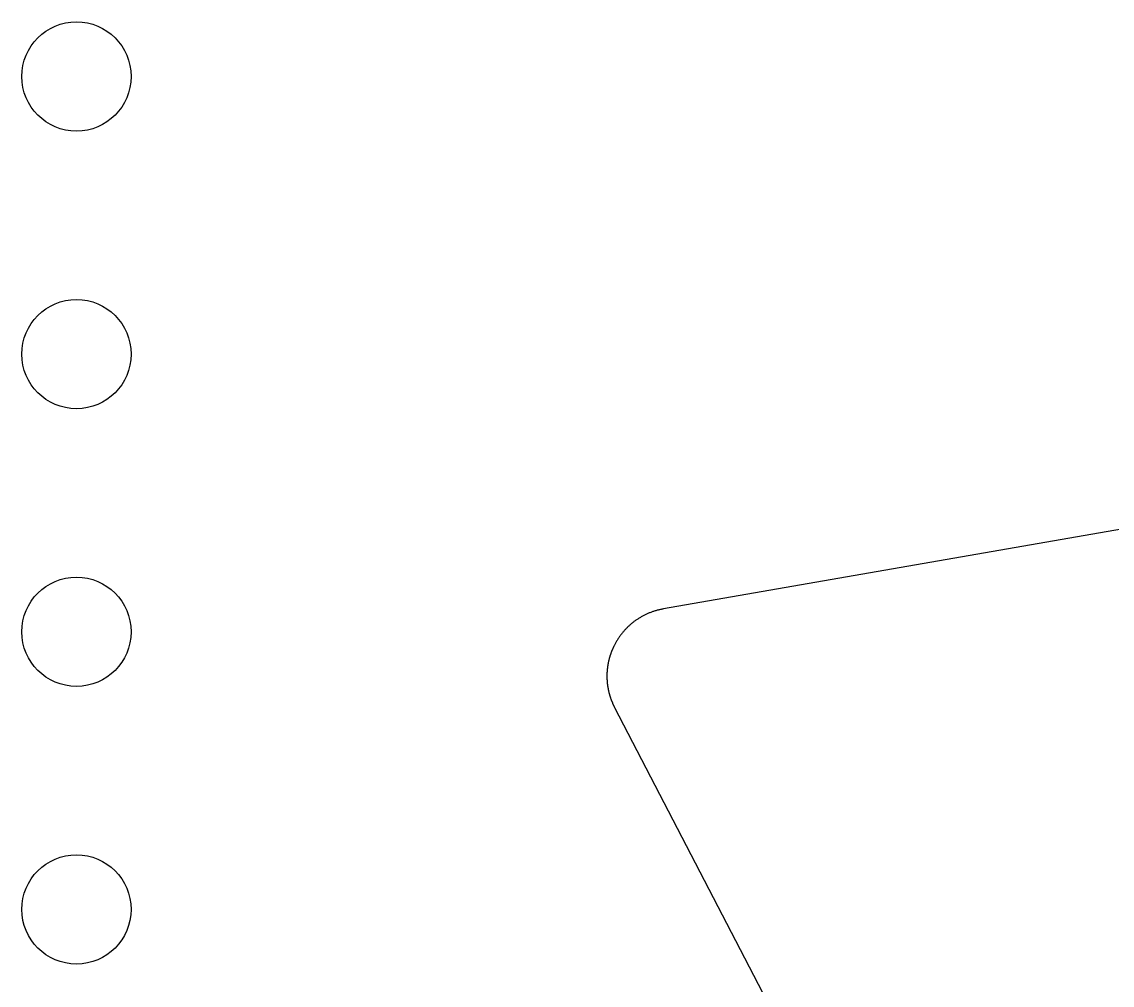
# Model space of a CAD drawing. Header units: millimetres. Extents: x 70 to 130, y -130 to -70.
# Drawn here: x 107.12 to 117.1, y -108.31 to -99.5 of the extents above; entities that cross this region are included whole.
import ezdxf

# ---------------------------------------------------------------- set-up
doc = ezdxf.new("R2010")
doc.units = ezdxf.units.MM
doc.layers.add('Edge.Cuts', color=254, linetype='CONTINUOUS', true_color=0xd0d2cd)

msp = doc.modelspace()

# ---------------------------------------------------------------- linework, layer by layer
at = {"layer": 'Edge.Cuts', "linetype": 'CONTINUOUS'}
for p, q in [((128.122704, -102.233293), (112.993318, -104.871081)), ((112.876843, -104.90296), (112.870276, -104.9055)), ((112.883443, -104.900493), (112.876843, -104.90296)), ((112.890076, -104.898099), (112.883443, -104.900493)), ((112.896742, -104.895778), (112.890076, -104.898099)), ((112.903441, -104.893531), (112.896742, -104.895778)), ((112.910172, -104.891357), (112.903441, -104.893531)), ((112.916934, -104.889257), (112.910172, -104.891357)), ((112.923728, -104.88723), (112.916934, -104.889257)), ((112.930553, -104.885278), (112.923728, -104.88723)), ((112.937408, -104.883401), (112.930553, -104.885278)), ((112.944294, -104.881598), (112.937408, -104.883401)), ((112.951209, -104.879869), (112.944294, -104.881598)), ((112.958155, -104.878216), (112.951209, -104.879869)), ((112.96513, -104.876638), (112.958155, -104.878216)), ((112.972134, -104.875135), (112.96513, -104.876638)), ((112.979167, -104.873708), (112.972134, -104.875135)), ((112.986228, -104.872356), (112.979167, -104.873708)), ((112.993318, -104.871081), (112.986228, -104.872356)), ((112.707389, -105.000584), (112.701962, -105.005044)), ((112.712865, -104.996188), (112.707389, -105.000584)), ((112.718388, -104.991855), (112.712865, -104.996188)), ((112.723958, -104.987587), (112.718388, -104.991855)), ((112.729574, -104.983385), (112.723958, -104.987587)), ((112.735237, -104.979247), (112.729574, -104.983385)), ((112.740945, -104.975176), (112.735237, -104.979247)), ((112.746697, -104.97117), (112.740945, -104.975176)), ((112.752494, -104.967232), (112.746697, -104.97117)), ((112.758334, -104.96336), (112.752494, -104.967232)), ((112.764217, -104.959556), (112.758334, -104.96336)), ((112.770142, -104.955819), (112.764217, -104.959556)), ((112.776109, -104.952151), (112.770142, -104.955819)), ((112.782118, -104.948551), (112.776109, -104.952151)), ((112.788167, -104.94502), (112.782118, -104.948551)), ((112.794256, -104.941557), (112.788167, -104.94502)), ((112.800385, -104.938164), (112.794256, -104.941557)), ((112.806553, -104.934841), (112.800385, -104.938164)), ((112.812759, -104.931588), (112.806553, -104.934841)), ((112.819004, -104.928405), (112.812759, -104.931588)), ((112.825286, -104.925292), (112.819004, -104.928405)), ((112.831606, -104.92225), (112.825286, -104.925292)), ((112.837962, -104.91928), (112.831606, -104.92225)), ((112.844354, -104.91638), (112.837962, -104.91928)), ((112.850782, -104.913552), (112.844354, -104.91638)), ((112.857245, -104.910796), (112.850782, -104.913552)), ((112.863743, -104.908112), (112.857245, -104.910796)), ((112.870276, -104.9055), (112.863743, -104.908112)), ((112.608899, -105.101156), (112.604576, -105.106769)), ((112.613284, -105.095594), (112.608899, -105.101156)), ((112.61773, -105.090084), (112.613284, -105.095594)), ((112.622235, -105.084627), (112.61773, -105.090084)), ((112.6268, -105.079224), (112.622235, -105.084627)), ((112.631424, -105.073875), (112.6268, -105.079224)), ((112.636106, -105.06858), (112.631424, -105.073875)), ((112.640845, -105.063342), (112.636106, -105.06858)), ((112.645642, -105.058159), (112.640845, -105.063342)), ((112.650494, -105.053034), (112.645642, -105.058159)), ((112.655402, -105.047966), (112.650494, -105.053034)), ((112.660365, -105.042956), (112.655402, -105.047966)), ((112.665382, -105.038005), (112.660365, -105.042956)), ((112.670452, -105.033114), (112.665382, -105.038005)), ((112.675575, -105.028282), (112.670452, -105.033114)), ((112.680751, -105.023511), (112.675575, -105.028282)), ((112.685978, -105.018802), (112.680751, -105.023511)), ((112.691256, -105.014154), (112.685978, -105.018802)), ((112.696584, -105.009568), (112.691256, -105.014154)), ((112.701962, -105.005044), (112.696584, -105.009568)), ((112.544253, -105.20288), (112.541065, -105.209236)), ((112.547512, -105.196561), (112.544253, -105.20288)), ((112.550841, -105.190278), (112.547512, -105.196561)), ((112.554241, -105.184035), (112.550841, -105.190278)), ((112.557711, -105.17783), (112.554241, -105.184035)), ((112.56125, -105.171666), (112.557711, -105.17783)), ((112.564857, -105.165543), (112.56125, -105.171666)), ((112.568532, -105.159462), (112.564857, -105.165543)), ((112.572275, -105.153424), (112.568532, -105.159462)), ((112.576085, -105.147429), (112.572275, -105.153424)), ((112.579961, -105.14148), (112.576085, -105.147429)), ((112.583903, -105.135576), (112.579961, -105.14148)), ((112.58791, -105.129718), (112.583903, -105.135576)), ((112.591981, -105.123908), (112.58791, -105.129718)), ((112.596116, -105.118146), (112.591981, -105.123908)), ((112.600315, -105.112433), (112.596116, -105.118146)), ((112.604576, -105.106769), (112.600315, -105.112433)), ((112.504161, -105.301502), (112.503117, -105.304892)), ((112.505224, -105.298117), (112.504161, -105.301502)), ((112.506307, -105.294739), (112.505224, -105.298117)), ((112.507408, -105.291365), (112.506307, -105.294739)), ((112.508529, -105.287998), (112.507408, -105.291365)), ((112.509669, -105.284635), (112.508529, -105.287998)), ((112.510828, -105.28128), (112.509669, -105.284635)), ((112.512007, -105.27793), (112.510828, -105.28128)), ((112.513204, -105.274588), (112.512007, -105.27793)), ((112.51442, -105.27125), (112.513204, -105.274588)), ((112.515655, -105.267921), (112.51442, -105.27125)), ((112.516909, -105.264597), (112.515655, -105.267921)), ((112.518182, -105.26128), (112.516909, -105.264597)), ((112.519473, -105.25797), (112.518182, -105.26128)), ((112.520783, -105.254667), (112.519473, -105.25797)), ((112.522112, -105.251372), (112.520783, -105.254667)), ((112.52346, -105.248083), (112.522112, -105.251372)), ((112.524826, -105.244802), (112.52346, -105.248083)), ((112.526211, -105.241529), (112.524826, -105.244802)), ((112.527614, -105.238263), (112.526211, -105.241529)), ((112.529035, -105.235005), (112.527614, -105.238263)), ((112.530475, -105.231755), (112.529035, -105.235005)), ((112.531934, -105.228513), (112.530475, -105.231755)), ((112.53341, -105.225279), (112.531934, -105.228513)), ((112.534905, -105.222054), (112.53341, -105.225279)), ((112.536418, -105.218836), (112.534905, -105.222054)), ((112.537949, -105.215628), (112.536418, -105.218836)), ((112.539498, -105.212427), (112.537949, -105.215628)), ((112.541065, -105.209236), (112.539498, -105.212427)), ((112.481826, -105.40152), (112.481352, -105.405016)), ((112.482319, -105.398028), (112.481826, -105.40152)), ((112.482832, -105.394536), (112.482319, -105.398028)), ((112.483365, -105.391049), (112.482832, -105.394536)), ((112.483919, -105.387562), (112.483365, -105.391049)), ((112.484492, -105.384079), (112.483919, -105.387562)), ((112.485085, -105.380597), (112.484492, -105.384079)), ((112.485697, -105.377119), (112.485085, -105.380597)), ((112.48633, -105.373643), (112.485697, -105.377119)), ((112.486982, -105.370171), (112.48633, -105.373643)), ((112.487655, -105.3667), (112.486982, -105.370171)), ((112.488347, -105.363234), (112.487655, -105.3667)), ((112.489059, -105.35977), (112.488347, -105.363234)), ((112.48979, -105.35631), (112.489059, -105.35977)), ((112.490541, -105.352853), (112.48979, -105.35631)), ((112.491312, -105.3494), (112.490541, -105.352853)), ((112.492103, -105.34595), (112.491312, -105.3494)), ((112.492913, -105.342506), (112.492103, -105.34595)), ((112.493743, -105.339063), (112.492913, -105.342506)), ((112.494593, -105.335626), (112.493743, -105.339063)), ((112.495462, -105.332192), (112.494593, -105.335626)), ((112.496351, -105.328764), (112.495462, -105.332192)), ((112.497259, -105.325339), (112.496351, -105.328764)), ((112.498187, -105.32192), (112.497259, -105.325339)), ((112.499134, -105.318504), (112.498187, -105.32192)), ((112.5001, -105.315094), (112.499134, -105.318504)), ((112.501087, -105.311688), (112.5001, -105.315094)), ((112.502092, -105.308288), (112.501087, -105.311688)), ((112.503117, -105.304892), (112.502092, -105.308288)), ((112.475996, -105.482178), (112.475983, -105.485688)), ((112.475983, -105.485688), (112.47599, -105.489199)), ((112.47599, -105.489199), (112.476017, -105.492707)), ((112.476029, -105.478666), (112.475996, -105.482178)), ((112.476017, -105.492707), (112.476064, -105.496217)), ((112.476082, -105.475156), (112.476029, -105.478666)), ((112.476064, -105.496217), (112.47613, -105.499724)), ((112.476156, -105.471644), (112.476082, -105.475156)), ((112.47613, -105.499724), (112.476217, -105.503232)), ((112.476249, -105.468133), (112.476156, -105.471644)), ((112.476217, -105.503232), (112.476324, -105.506737)), ((112.476362, -105.46462), (112.476249, -105.468133)), ((112.476495, -105.46111), (112.476362, -105.46462)), ((112.476649, -105.457597), (112.476495, -105.46111)), ((112.476822, -105.454087), (112.476649, -105.457597)), ((112.477016, -105.450575), (112.476822, -105.454087)), ((112.477229, -105.447066), (112.477016, -105.450575)), ((112.477463, -105.443555), (112.477229, -105.447066)), ((112.477716, -105.440047), (112.477463, -105.443555)), ((112.47799, -105.436537), (112.477716, -105.440047)), ((112.478283, -105.433031), (112.47799, -105.436537)), ((112.478597, -105.429523), (112.478283, -105.433031)), ((112.478931, -105.426019), (112.478597, -105.429523)), ((112.479284, -105.422514), (112.478931, -105.426019)), ((112.479658, -105.419012), (112.479284, -105.422514)), ((112.480052, -105.415509), (112.479658, -105.419012)), ((112.480465, -105.41201), (112.480052, -105.415509)), ((112.480899, -105.408511), (112.480465, -105.41201)), ((112.481352, -105.405016), (112.480899, -105.408511)), ((112.476324, -105.506737), (112.476451, -105.510243)), ((112.476451, -105.510243), (112.476598, -105.513745)), ((112.476598, -105.513745), (112.476765, -105.517249)), ((112.476765, -105.517249), (112.476952, -105.520749)), ((112.476952, -105.520749), (112.477159, -105.52425)), ((112.477159, -105.52425), (112.477386, -105.527747)), ((112.477386, -105.527747), (112.477633, -105.531244)), ((112.477633, -105.531244), (112.4779, -105.534738)), ((112.4779, -105.534738), (112.478187, -105.538232)), ((112.478187, -105.538232), (112.478493, -105.541722)), ((112.478493, -105.541722), (112.47882, -105.545213)), ((112.47882, -105.545213), (112.479167, -105.548699)), ((112.479167, -105.548699), (112.479533, -105.552185)), ((112.479533, -105.552185), (112.479919, -105.555667)), ((112.479919, -105.555667), (112.480326, -105.559149)), ((112.480326, -105.559149), (112.480752, -105.562626)), ((112.480752, -105.562626), (112.481198, -105.566103)), ((112.481198, -105.566103), (112.481664, -105.569575)), ((112.481664, -105.569575), (112.48215, -105.573047)), ((112.48215, -105.573047), (112.482656, -105.576514)), ((112.482656, -105.576514), (112.483181, -105.579981)), ((112.483181, -105.579981), (112.483726, -105.583442)), ((112.483726, -105.583442), (112.484292, -105.586904)), ((112.484292, -105.586904), (112.484877, -105.590359)), ((112.484877, -105.590359), (112.485482, -105.593814)), ((112.485482, -105.593814), (112.486106, -105.597264)), ((112.486106, -105.597264), (112.486751, -105.600713)), ((112.486751, -105.600713), (112.487415, -105.604156)), ((112.487415, -105.604156), (112.488099, -105.607598)), ((112.488099, -105.607598), (112.488802, -105.611034)), ((112.488802, -105.611034), (112.489526, -105.61447)), ((112.489526, -105.61447), (112.490269, -105.617899)), ((112.490269, -105.617899), (112.491032, -105.621328)), ((112.491032, -105.621328), (112.491814, -105.62475)), ((112.491814, -105.62475), (112.492617, -105.628171)), ((112.492617, -105.628171), (112.493439, -105.631586)), ((112.493439, -105.631586), (112.494281, -105.635)), ((112.494281, -105.635), (112.495142, -105.638407)), ((112.495142, -105.638407), (112.496023, -105.641813)), ((112.496023, -105.641813), (112.496924, -105.645212)), ((112.496924, -105.645212), (112.497844, -105.648609)), ((112.497844, -105.648609), (112.498784, -105.652)), ((112.498784, -105.652), (112.499744, -105.65539)), ((112.499744, -105.65539), (112.500723, -105.658772)), ((112.500723, -105.658772), (112.501722, -105.662153)), ((112.501722, -105.662153), (112.50274, -105.665527)), ((112.50274, -105.665527), (112.503778, -105.668899)), ((112.503778, -105.668899), (112.504836, -105.672264)), ((112.504836, -105.672264), (112.505913, -105.675627)), ((112.505913, -105.675627), (112.50701, -105.678983)), ((112.50701, -105.678983), (112.508126, -105.682337)), ((112.508126, -105.682337), (112.509262, -105.685683)), ((112.509262, -105.685683), (112.510418, -105.689028)), ((112.510418, -105.689028), (112.511592, -105.692365)), ((112.511592, -105.692365), (112.512787, -105.695699)), ((112.512787, -105.695699), (112.514001, -105.699027)), ((112.514001, -105.699027), (112.515235, -105.702352)), ((112.515235, -105.702352), (112.516487, -105.705669)), ((112.516487, -105.705669), (112.51776, -105.708984)), ((112.51776, -105.708984), (112.519052, -105.712291)), ((112.519052, -105.712291), (112.520364, -105.715595)), ((112.520364, -105.715595), (112.521694, -105.718892)), ((112.521694, -105.718892), (112.523045, -105.722186)), ((112.523045, -105.722186), (112.524415, -105.725473)), ((112.524415, -105.725473), (112.525805, -105.728756)), ((112.525805, -105.728756), (112.527214, -105.732032)), ((112.527214, -105.732032), (112.528642, -105.735304)), ((112.528642, -105.735304), (112.53009, -105.738569)), ((112.53009, -105.738569), (112.531558, -105.74183)), ((112.531558, -105.74183), (112.533044, -105.745084)), ((112.533044, -105.745084), (112.534551, -105.748334)), ((112.534551, -105.748334), (112.536076, -105.751577)), ((112.536076, -105.751577), (112.537622, -105.754816)), ((112.537622, -105.754816), (112.539186, -105.758047)), ((112.539186, -105.758047), (112.540771, -105.761274)), ((112.540771, -105.761274), (112.542374, -105.764493)), ((112.542374, -105.764493), (112.543997, -105.767709)), ((112.543997, -105.767709), (112.546721, -105.773006)), ((112.546721, -105.773006), (116.558604, -113.499871))]:
    msp.add_line(p, q, dxfattribs=at)
at = {"layer": 'Edge.Cuts'}
for centre in [(107.62, -100), (107.62, -102.54), (107.62, -105.08), (107.62, -107.62)]:
    msp.add_circle(centre, 0.5, dxfattribs=at)

doc.saveas('drawing.dxf')
